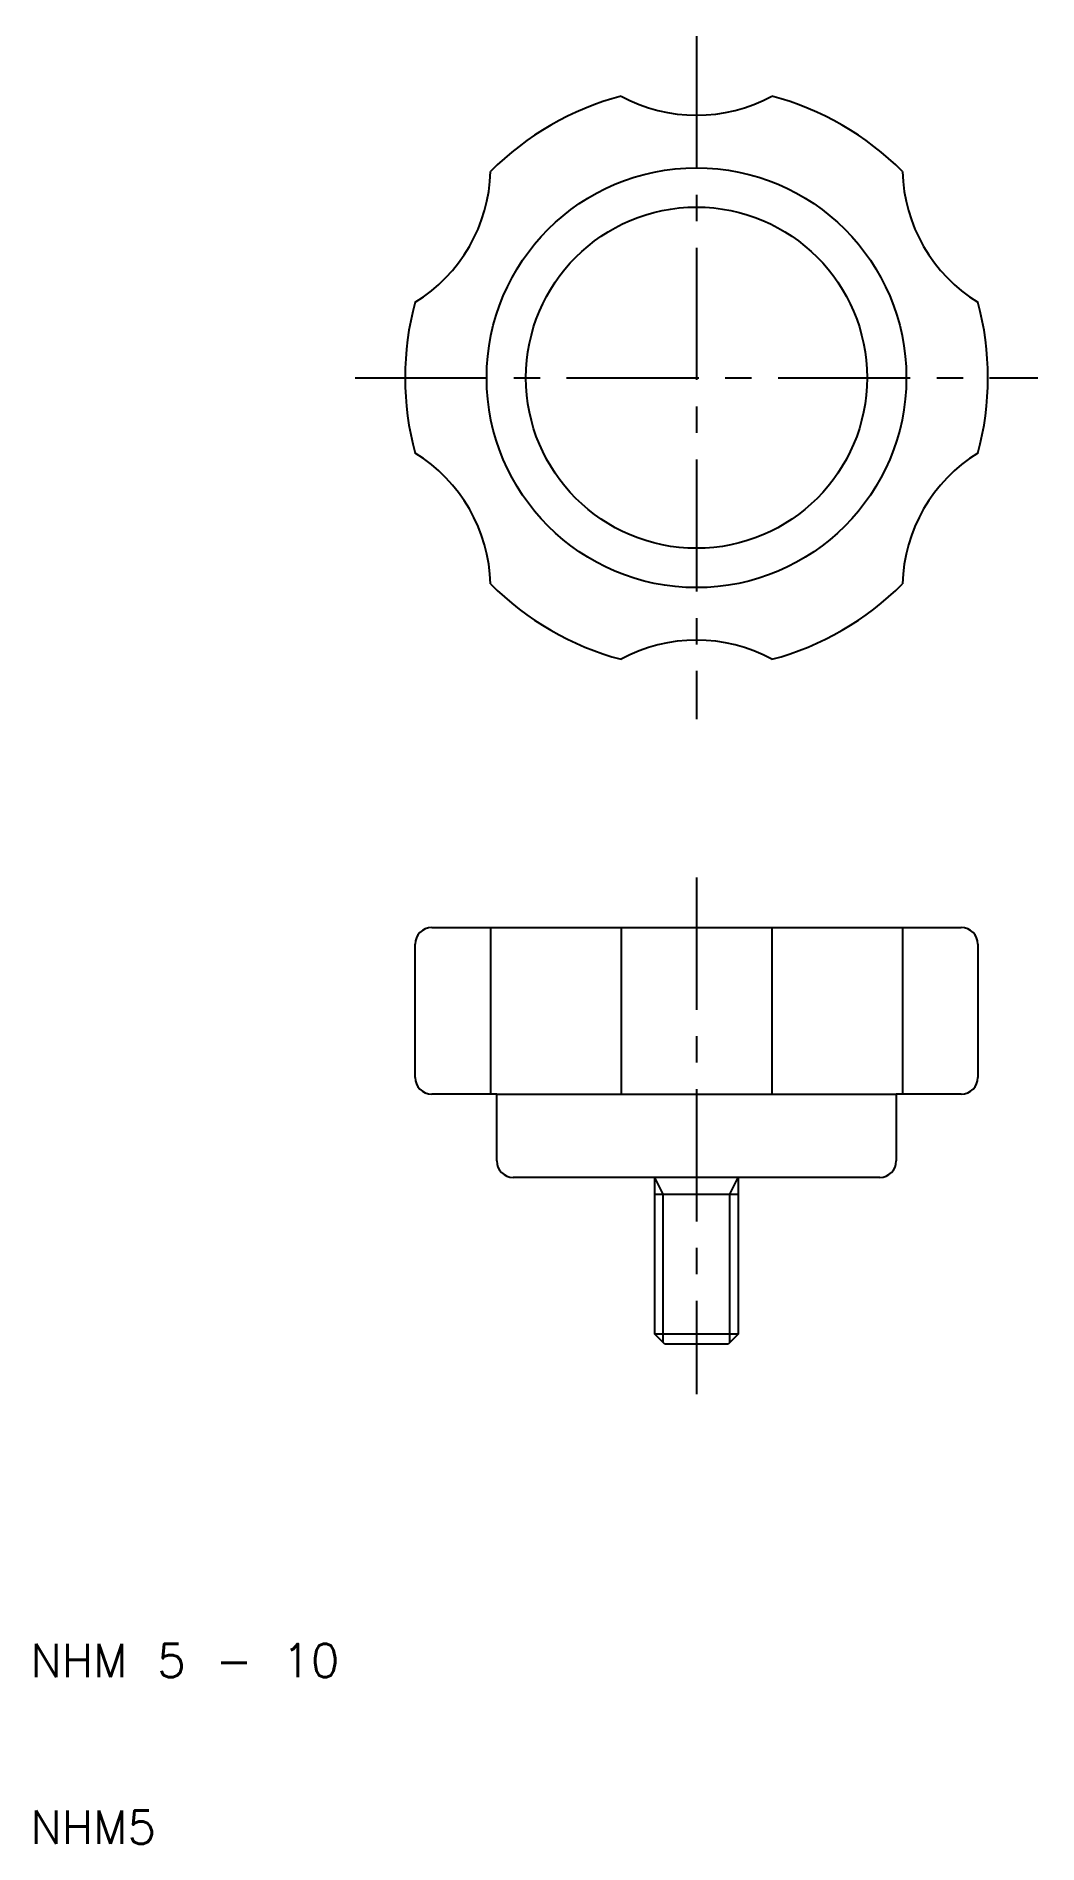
# Model space of a CAD drawing. Extents: x 10 to 70, y 10 to 118.
import ezdxf

# ---------------------------------------------------------------- set-up
doc = ezdxf.new("R2010")
doc.units = 0
doc.header["$LTSCALE"] = 0.25
doc.linetypes.add('CENTER', pattern=[50.8, 31.75, -6.35, 6.35, -6.35])
doc.layers.get('0').update_dxf_attribs({"linetype": 'CONTINUOUS'})
doc.layers.add('CENTER', color=1, linetype='CENTER')
doc.styles.get("Standard").update_dxf_attribs({"font": 'txt.shx', "bigfont": 'extfont.shx'})

msp = doc.modelspace()

# ---------------------------------------------------------------- linework, layer by layer
for p, q in [((34.1, 65), (37.63, 65)), ((37.63, 65), (37.63, 55)), ((37.63, 65), (65.9, 65)), ((45.47, 65), (45.47, 55)), ((54.53, 65), (54.53, 55)), ((62.37, 65), (62.37, 55)), ((33.1, 56), (33.1, 64)), ((66.9, 64), (66.9, 56)), ((38, 55), (34.1, 55)), ((38, 55), (62, 55)), ((38, 51), (38, 55)), ((65.9, 55), (62, 55)), ((62, 55), (62, 51)), ((47.5, 50), (39, 50)), ((47.5, 40.59), (47.5, 50)), ((52.5, 50), (47.5, 50)), ((52.5, 50), (52.5, 40.59)), ((61, 50), (52.5, 50)), ((47.5, 49), (52.5, 49)), ((52.5, 40.59), (47.5, 40.59)), ((48.09, 40), (47.5, 40.59)), ((52.5, 40.59), (51.91, 40)), ((51.91, 40), (48.09, 40))]:
    msp.add_line(p, q)
at = {"color": 3}
for p, q in [((47.99, 49), (47.5, 50)), ((52.01, 49), (52.5, 50)), ((47.99, 40.1), (47.99, 49)), ((52.01, 40.1), (52.01, 49))]:
    msp.add_line(p, q, dxfattribs=at)
for radius in [12.6, 10.24]:
    msp.add_circle((50, 98), radius)
for centre, radius, start, end in [((50, 98), 17.5, 105, 135), ((50, 123.22), 9.47, 241.4193, 298.5807), ((50, 98), 17.5, 45, 75), ((28.16, 110.61), 9.47, 301.4193, 358.5807), ((71.84, 110.61), 9.47, 181.4193, 238.5807), ((50, 98), 17.5, 165, 195), ((50, 98), 17.5, 345, 15), ((28.16, 85.39), 9.47, 1.4193, 58.5807), ((71.84, 85.39), 9.47, 121.4193, 178.5807), ((50, 98), 17.5, 225, 255), ((50, 98), 17.5, 285, 315), ((50, 72.78), 9.47, 61.4193, 118.5807), ((34.1, 64), 1, 90, 180), ((65.9, 64), 1, 0, 90), ((34.1, 56), 1, 180, 270), ((65.9, 56), 1, 270, 0), ((39, 51), 1, 180, 270), ((61, 51), 1, 270, 0)]:
    msp.add_arc(centre, radius, start, end)
at = {"layer": 'CENTER', "color": 1, "linetype": 'CENTER'}
for p, q in [((50, 118.5), (50, 77.5)), ((29.5, 98), (70.5, 98)), ((50, 68), (50, 37))]:
    msp.add_line(p, q, dxfattribs=at)

# ---------------------------------------------------------------- texts
for s, p in [('NHM 5 - 10', (10, 20)), ('NHM5', (10, 10))]:
    msp.add_text(s, height=2).set_placement(p)

doc.saveas('drawing.dxf')
